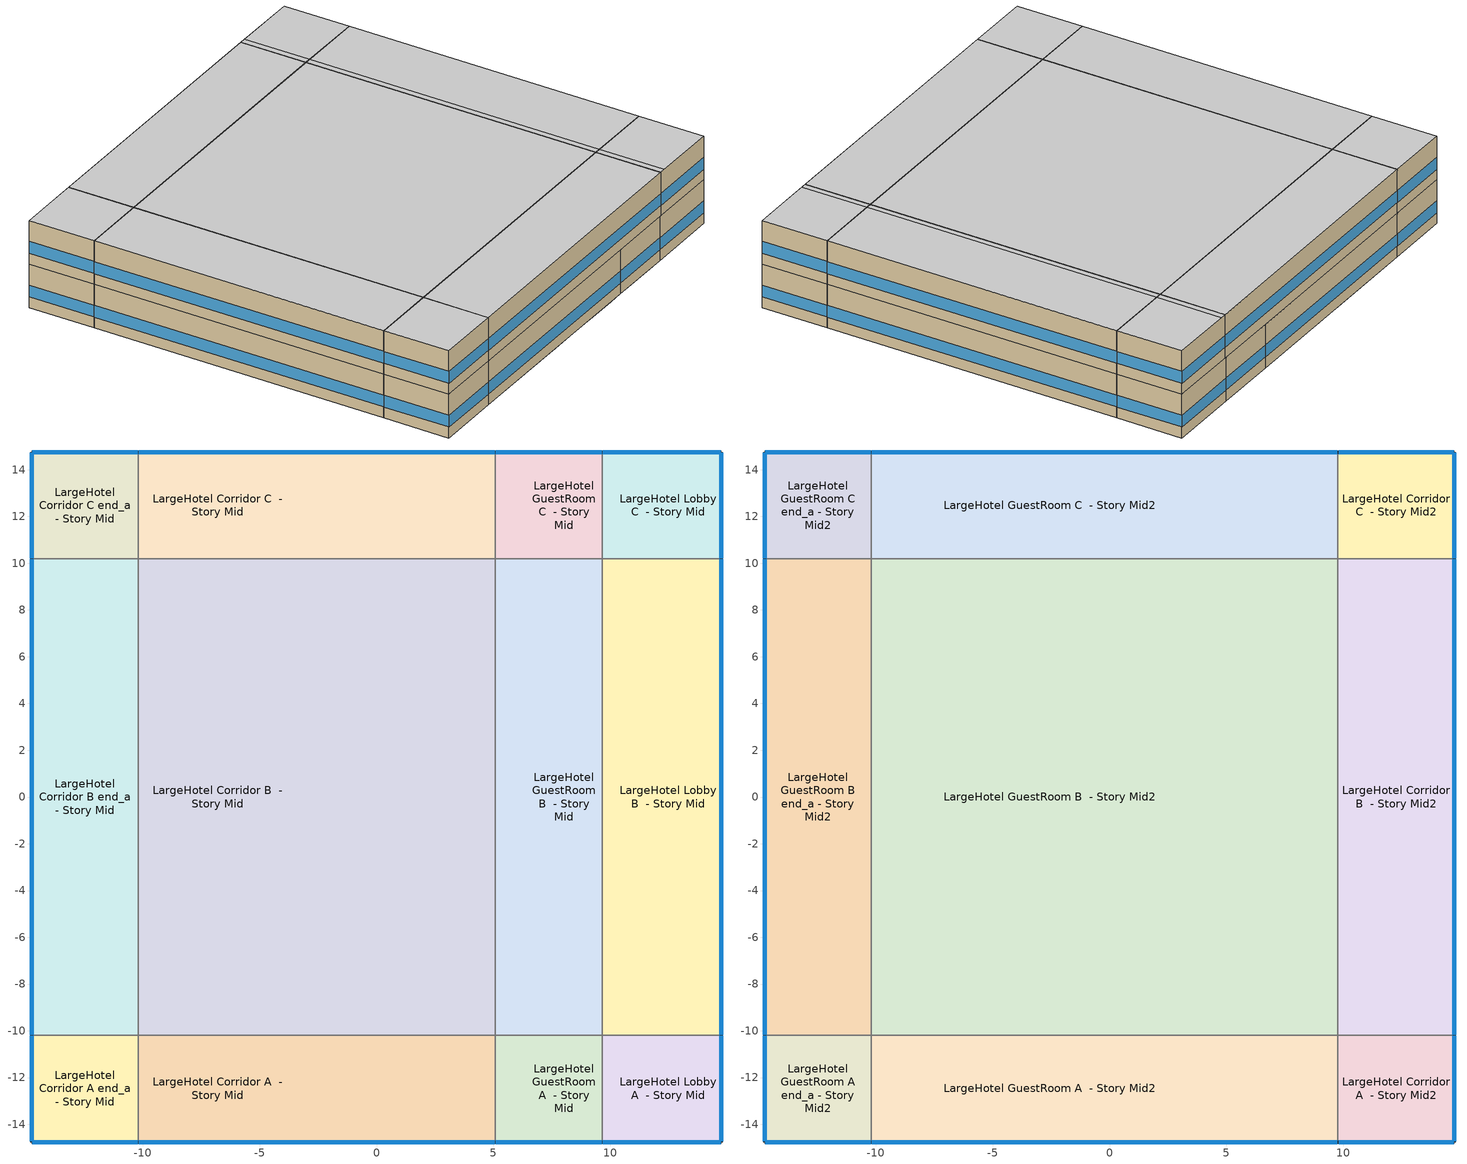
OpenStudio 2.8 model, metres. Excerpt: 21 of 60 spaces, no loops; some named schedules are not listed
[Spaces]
LargeHotel Corridor A end_a - Story Mid
 floor to LargeHotel Lobby A end_a - Story Ground: -14.76,-14.76 -14.76,-10.18 -10.18,-10.18 -10.18,-14.76 z3.05
 wall outside (Typical Insulated Exterior Mass Wall R-8.13): -14.76,-10.18 -14.76,-14.76 -10.18,-14.76 z3.05:6.1
 wall to LargeHotel Corridor B end_a - Story Mid: -10.18,-10.18 -14.76,-10.18 z3.05:6.1
 wall to LargeHotel Corridor A  - Story Mid: -10.18,-14.76 -10.18,-10.18 z3.05:6.1
 window (U 0.62 SHGC 0.25 Dbl Ref-C-H Clr 6mm/6mm Air): -14.76,-10.21 -14.76,-14.73 / -14.73,-14.76 -10.21,-14.76 z3.81:4.64
LargeHotel Corridor B end_a - Story Mid
 floor to LargeHotel Lobby B end_a - Story Ground: -14.76,-10.18 -14.76,10.18 -10.18,10.18 -10.18,-10.18 z3.05
 wall outside (Typical Insulated Exterior Mass Wall R-8.13): -14.76,10.18 -14.76,-10.18 z3.05:6.1
 wall to LargeHotel Corridor C end_a - Story Mid: -10.18,10.18 -14.76,10.18 z3.05:6.1
 wall to LargeHotel Corridor B  - Story Mid: -10.18,-10.18 -10.18,10.18 z3.05:6.1
 window (U 0.62 SHGC 0.25 Dbl Ref-C-H Clr 6mm/6mm Air): -14.76,10.16 -14.76,-10.16 z3.81:4.64
LargeHotel Corridor C end_a - Story Mid
 floor to LargeHotel Lobby C end_a - Story Ground: -14.76,10.18 -14.76,14.76 -10.18,14.76 -10.18,10.18 z3.05
 wall outside (Typical Insulated Exterior Mass Wall R-8.13): -10.18,14.76 -14.76,14.76 -14.76,10.18 z3.05:6.1
 wall to LargeHotel Corridor C  - Story Mid: -10.18,10.18 -10.18,14.76 z3.05:6.1
 window (U 0.62 SHGC 0.25 Dbl Ref-C-H Clr 6mm/6mm Air): -14.76,14.73 -14.76,10.21 / -10.21,14.76 -14.73,14.76 z3.81:4.64
LargeHotel Corridor A  - Story Mid
 floor to LargeHotel Laundry A  - Story Ground: -2.39,-10.18 -2.39,-14.76 -3.37,-14.76 -3.37,-10.18 z3.05
 floor to LargeHotel Storage A  - Story Ground: -1.19,-10.18 -1.19,-14.76 -2.39,-14.76 -2.39,-10.18 z3.05
 floor to LargeHotel Lobby A  - Story Ground: -3.37,-10.18 -3.37,-14.76 -10.18,-14.76 -10.18,-10.18 z3.05
 floor to LargeHotel Kitchen A  - Story Ground: 0.11,-10.18 0.11,-14.76 -1.19,-14.76 -1.19,-10.18 z3.05
 floor to LargeHotel Retail A  - Story Ground: 1.94,-10.18 1.94,-14.76 0.11,-14.76 0.11,-10.18 z3.05
 floor to LargeHotel Mechanical A  - Story Ground: 4.02,-10.18 4.02,-14.76 1.94,-14.76 1.94,-10.18 z3.05
 floor to LargeHotel Cafe A  - Story Ground: 5.08,-10.18 5.08,-14.76 4.02,-14.76 4.02,-10.18 z3.05
 wall outside (Typical Insulated Exterior Mass Wall R-8.13): -10.18,-14.76 5.08,-14.76 z3.05:6.1
 wall to LargeHotel Corridor B  - Story Mid: 5.08,-10.18 -10.18,-10.18 z3.05:6.1
 wall to LargeHotel GuestRoom A  - Story Mid: 5.08,-14.76 5.08,-10.18 z3.05:6.1
 window (U 0.62 SHGC 0.25 Dbl Ref-C-H Clr 6mm/6mm Air): -10.16,-14.76 5.05,-14.76 z3.81:4.64
LargeHotel Corridor B  - Story Mid
 floor to LargeHotel Laundry B  - Story Ground: -2.39,10.18 -2.39,-10.18 -3.37,-10.18 -3.37,10.18 z3.05
 floor to LargeHotel Storage B  - Story Ground: -1.19,10.18 -1.19,-10.18 -2.39,-10.18 -2.39,10.18 z3.05
 floor to LargeHotel Lobby B  - Story Ground: -3.37,10.18 -3.37,-10.18 -10.18,-10.18 -10.18,10.18 z3.05
 floor to LargeHotel Kitchen B  - Story Ground: 0.11,10.18 0.11,-10.18 -1.19,-10.18 -1.19,10.18 z3.05
 floor to LargeHotel Retail B  - Story Ground: 1.94,10.18 1.94,-10.18 0.11,-10.18 0.11,10.18 z3.05
 floor to LargeHotel Mechanical B  - Story Ground: 4.02,10.18 4.02,-10.18 1.94,-10.18 1.94,10.18 z3.05
 floor to LargeHotel Cafe B  - Story Ground: 5.08,10.18 5.08,-10.18 4.02,-10.18 4.02,10.18 z3.05
 wall to LargeHotel Corridor C  - Story Mid: 5.08,10.18 -10.18,10.18 z3.05:6.1
 wall to LargeHotel GuestRoom B  - Story Mid: 5.08,-10.18 5.08,10.18 z3.05:6.1
LargeHotel Corridor C  - Story Mid
 floor to LargeHotel Laundry C  - Story Ground: -2.39,14.76 -2.39,10.18 -3.37,10.18 -3.37,14.76 z3.05
 floor to LargeHotel Storage C  - Story Ground: -1.19,14.76 -1.19,10.18 -2.39,10.18 -2.39,14.76 z3.05
 floor to LargeHotel Lobby C  - Story Ground: -3.37,14.76 -3.37,10.18 -10.18,10.18 -10.18,14.76 z3.05
 floor to LargeHotel Kitchen C  - Story Ground: 0.11,14.76 0.11,10.18 -1.19,10.18 -1.19,14.76 z3.05
 floor to LargeHotel Retail C  - Story Ground: 1.94,14.76 1.94,10.18 0.11,10.18 0.11,14.76 z3.05
 floor to LargeHotel Mechanical C  - Story Ground: 4.02,14.76 4.02,10.18 1.94,10.18 1.94,14.76 z3.05
 floor to LargeHotel Cafe C  - Story Ground: 5.08,14.76 5.08,10.18 4.02,10.18 4.02,14.76 z3.05
 wall outside (Typical Insulated Exterior Mass Wall R-8.13): 5.08,14.76 -10.18,14.76 z3.05:6.1
 wall to LargeHotel GuestRoom C  - Story Mid: 5.08,10.18 5.08,14.76 z3.05:6.1
 window (U 0.62 SHGC 0.25 Dbl Ref-C-H Clr 6mm/6mm Air): 5.05,14.76 -10.16,14.76 z3.81:4.64
LargeHotel GuestRoom A  - Story Mid
 floor to LargeHotel Cafe A  - Story Ground: 6.39,-10.18 6.39,-14.76 5.08,-14.76 5.08,-10.18 z3.05
 floor to LargeHotel Banquet A  - Story Ground: 9.65,-10.18 9.65,-14.76 6.39,-14.76 6.39,-10.18 z3.05
 wall outside (Typical Insulated Exterior Mass Wall R-9.62): 5.08,-14.76 9.65,-14.76 z3.05:6.1
 wall to LargeHotel GuestRoom B  - Story Mid: 9.65,-10.18 5.08,-10.18 z3.05:6.1
 wall to LargeHotel Lobby A  - Story Mid: 9.65,-14.76 9.65,-10.18 z3.05:6.1
 window (U 0.65 SHGC 0.25 Dbl Ref-C-H Clr 6mm/6mm Air): 5.1,-14.76 9.63,-14.76 z3.81:4.64
LargeHotel GuestRoom B  - Story Mid
 floor to LargeHotel Cafe B  - Story Ground: 6.39,10.18 6.39,-10.18 5.08,-10.18 5.08,10.18 z3.05
 floor to LargeHotel Banquet B  - Story Ground: 9.65,10.18 9.65,-10.18 6.39,-10.18 6.39,10.18 z3.05
 wall to LargeHotel GuestRoom C  - Story Mid: 9.65,10.18 5.08,10.18 z3.05:6.1
 wall to LargeHotel Lobby B  - Story Mid: 9.65,-10.18 9.65,10.18 z3.05:6.1
LargeHotel GuestRoom C  - Story Mid
 floor to LargeHotel Cafe C  - Story Ground: 6.39,14.76 6.39,10.18 5.08,10.18 5.08,14.76 z3.05
 floor to LargeHotel Banquet C  - Story Ground: 9.65,14.76 9.65,10.18 6.39,10.18 6.39,14.76 z3.05
 wall outside (Typical Insulated Exterior Mass Wall R-9.62): 9.65,14.76 5.08,14.76 z3.05:6.1
 wall to LargeHotel Lobby C  - Story Mid: 9.65,10.18 9.65,14.76 z3.05:6.1
 window (U 0.65 SHGC 0.25 Dbl Ref-C-H Clr 6mm/6mm Air): 9.63,14.76 5.1,14.76 z3.81:4.64
LargeHotel Lobby A  - Story Mid
 floor to LargeHotel Banquet A  - Story Ground: 10.18,-10.18 10.18,-14.76 9.65,-14.76 9.65,-10.18 z3.05
 floor to LargeHotel Banquet A end_b - Story Ground: 14.76,-10.18 14.76,-14.76 10.18,-14.76 10.18,-10.18 z3.05
 wall outside (Typical Insulated Exterior Mass Wall R-8.13): 9.65,-14.76 14.76,-14.76 14.76,-10.18 z3.05:6.1
 wall to LargeHotel Lobby B  - Story Mid: 14.76,-10.18 9.65,-10.18 z3.05:6.1
 window (U 0.62 SHGC 0.25 Dbl Ref-C-H Clr 6mm/6mm Air): 14.76,-14.73 14.76,-10.21 / 9.68,-14.76 14.73,-14.76 z3.81:4.64
LargeHotel Lobby B  - Story Mid
 floor to LargeHotel Banquet B  - Story Ground: 10.18,10.18 10.18,-10.18 9.65,-10.18 9.65,10.18 z3.05
 floor to LargeHotel Banquet B end_b - Story Ground: 14.76,10.18 14.76,-10.18 10.18,-10.18 10.18,10.18 z3.05
 wall outside (Typical Insulated Exterior Mass Wall R-8.13): 14.76,-10.18 14.76,10.18 z3.05:6.1
 wall to LargeHotel Lobby C  - Story Mid: 14.76,10.18 9.65,10.18 z3.05:6.1
 window (U 0.62 SHGC 0.25 Dbl Ref-C-H Clr 6mm/6mm Air): 14.76,-10.16 14.76,10.16 z3.81:4.64
LargeHotel Lobby C  - Story Mid
 floor to LargeHotel Banquet C  - Story Ground: 10.18,14.76 10.18,10.18 9.65,10.18 9.65,14.76 z3.05
 floor to LargeHotel Banquet C end_b - Story Ground: 14.76,14.76 14.76,10.18 10.18,10.18 10.18,14.76 z3.05
 wall outside (Typical Insulated Exterior Mass Wall R-8.13): 14.76,10.18 14.76,14.76 9.65,14.76 z3.05:6.1
 window (U 0.62 SHGC 0.25 Dbl Ref-C-H Clr 6mm/6mm Air): 14.73,14.76 9.68,14.76 / 14.76,10.21 14.76,14.73 z3.81:4.64
LargeHotel GuestRoom A end_a - Story Mid2
 floor to LargeHotel Corridor A end_a - Story Mid: -14.76,-14.76 -14.76,-10.18 -10.18,-10.18 -10.18,-14.76 z6.1
 wall outside (Typical Insulated Exterior Mass Wall R-9.62): -14.76,-10.18 -14.76,-14.76 -10.18,-14.76 z6.1:9.14
 wall to LargeHotel GuestRoom B end_a - Story Mid2: -10.18,-10.18 -14.76,-10.18 z6.1:9.14
 wall to LargeHotel GuestRoom A  - Story Mid2: -10.18,-14.76 -10.18,-10.18 z6.1:9.14
 window (U 0.65 SHGC 0.25 Dbl Ref-C-H Clr 6mm/6mm Air): -14.76,-10.21 -14.76,-14.73 / -14.73,-14.76 -10.21,-14.76 z6.86:7.69
 ceiling to LargeHotel GuestRoom A end_a - Story Top: -10.18,-14.76 -10.18,-10.18 -14.76,-10.18 -14.76,-14.76 z9.14
LargeHotel GuestRoom B end_a - Story Mid2
 floor to LargeHotel Corridor B end_a - Story Mid: -14.76,-10.18 -14.76,10.18 -10.18,10.18 -10.18,-10.18 z6.1
 wall outside (Typical Insulated Exterior Mass Wall R-9.62): -14.76,10.18 -14.76,-10.18 z6.1:9.14
 wall to LargeHotel GuestRoom C end_a - Story Mid2: -10.18,10.18 -14.76,10.18 z6.1:9.14
 wall to LargeHotel GuestRoom B  - Story Mid2: -10.18,-10.18 -10.18,10.18 z6.1:9.14
 window (U 0.65 SHGC 0.25 Dbl Ref-C-H Clr 6mm/6mm Air): -14.76,10.16 -14.76,-10.16 z6.86:7.68
 ceiling to LargeHotel GuestRoom B end_a - Story Top: -10.18,-10.18 -10.18,10.18 -14.76,10.18 -14.76,-10.18 z9.14
LargeHotel GuestRoom C end_a - Story Mid2
 floor to LargeHotel Corridor C end_a - Story Mid: -14.76,10.18 -14.76,14.76 -10.18,14.76 -10.18,10.18 z6.1
 wall outside (Typical Insulated Exterior Mass Wall R-9.62): -10.18,14.76 -14.76,14.76 -14.76,10.18 z6.1:9.14
 wall to LargeHotel GuestRoom C  - Story Mid2: -10.18,10.18 -10.18,14.76 z6.1:9.14
 window (U 0.65 SHGC 0.25 Dbl Ref-C-H Clr 6mm/6mm Air): -14.76,14.73 -14.76,10.21 / -10.21,14.76 -14.73,14.76 z6.86:7.69
 ceiling to LargeHotel GuestRoom C end_a - Story Top: -10.18,10.18 -10.18,14.76 -14.76,14.76 -14.76,10.18 z9.14
LargeHotel GuestRoom A  - Story Mid2
 floor to LargeHotel GuestRoom A  - Story Mid: 9.65,-10.18 9.65,-14.76 5.08,-14.76 5.08,-10.18 z6.1
 floor to LargeHotel Lobby A  - Story Mid: 9.77,-10.18 9.77,-14.76 9.65,-14.76 9.65,-10.18 z6.1
 floor to LargeHotel Corridor A  - Story Mid: 5.08,-10.18 5.08,-14.76 -10.18,-14.76 -10.18,-10.18 z6.1
 wall outside (Typical Insulated Exterior Mass Wall R-9.62): -10.18,-14.76 9.77,-14.76 z6.1:9.14
 wall to LargeHotel GuestRoom B  - Story Mid2: 9.77,-10.18 -10.18,-10.18 z6.1:9.14
 wall to LargeHotel Corridor A  - Story Mid2: 9.77,-14.76 9.77,-10.18 z6.1:9.14
 window (U 0.65 SHGC 0.25 Dbl Ref-C-H Clr 6mm/6mm Air): -10.16,-14.76 9.74,-14.76 z6.86:7.68
 ceiling to LargeHotel GuestRoom A  - Story Top: 9.77,-14.76 9.77,-10.18 -10.18,-10.18 -10.18,-14.76 z9.14
LargeHotel GuestRoom B  - Story Mid2
 floor to LargeHotel GuestRoom B  - Story Mid: 9.65,10.18 9.65,-10.18 5.08,-10.18 5.08,10.18 z6.1
 floor to LargeHotel Lobby B  - Story Mid: 9.77,10.18 9.77,-10.18 9.65,-10.18 9.65,10.18 z6.1
 floor to LargeHotel Corridor B  - Story Mid: 5.08,10.18 5.08,-10.18 -10.18,-10.18 -10.18,10.18 z6.1
 wall to LargeHotel GuestRoom C  - Story Mid2: 9.77,10.18 -10.18,10.18 z6.1:9.14
 wall to LargeHotel Corridor B  - Story Mid2: 9.77,-10.18 9.77,10.18 z6.1:9.14
 ceiling to LargeHotel GuestRoom B  - Story Top: 9.77,-10.18 9.77,10.18 -10.18,10.18 -10.18,-10.18 z9.14
LargeHotel GuestRoom C  - Story Mid2
 floor to LargeHotel GuestRoom C  - Story Mid: 9.65,14.76 9.65,10.18 5.08,10.18 5.08,14.76 z6.1
 floor to LargeHotel Lobby C  - Story Mid: 9.77,14.76 9.77,10.18 9.65,10.18 9.65,14.76 z6.1
 floor to LargeHotel Corridor C  - Story Mid: 5.08,14.76 5.08,10.18 -10.18,10.18 -10.18,14.76 z6.1
 wall outside (Typical Insulated Exterior Mass Wall R-9.62): 9.77,14.76 -10.18,14.76 z6.1:9.14
 wall to LargeHotel Corridor C  - Story Mid2: 9.77,10.18 9.77,14.76 z6.1:9.14
 window (U 0.65 SHGC 0.25 Dbl Ref-C-H Clr 6mm/6mm Air): 9.74,14.76 -10.16,14.76 z6.86:7.68
 ceiling to LargeHotel GuestRoom C  - Story Top: 9.77,10.18 9.77,14.76 -10.18,14.76 -10.18,10.18 z9.14
LargeHotel Corridor A  - Story Mid2
 floor to LargeHotel Lobby A  - Story Mid: 14.76,-10.18 14.76,-14.76 9.77,-14.76 9.77,-10.18 z6.1
 wall outside (Typical Insulated Exterior Mass Wall R-8.13): 9.77,-14.76 14.76,-14.76 14.76,-10.18 z6.1:9.14
 wall to LargeHotel Corridor B  - Story Mid2: 14.76,-10.18 9.77,-10.18 z6.1:9.14
 window (U 0.62 SHGC 0.25 Dbl Ref-C-H Clr 6mm/6mm Air): 14.76,-14.73 14.76,-10.21 / 9.79,-14.76 14.73,-14.76 z6.86:7.69
 ceiling to LargeHotel GuestRoom A end_b - Story Top: 14.76,-14.76 14.76,-10.18 10.18,-10.18 10.18,-14.76 z9.14
 ceiling to LargeHotel GuestRoom A  - Story Top: 10.18,-14.76 10.18,-10.18 9.77,-10.18 9.77,-14.76 z9.14
LargeHotel Corridor B  - Story Mid2
 floor to LargeHotel Lobby B  - Story Mid: 14.76,10.18 14.76,-10.18 9.77,-10.18 9.77,10.18 z6.1
 wall outside (Typical Insulated Exterior Mass Wall R-8.13): 14.76,-10.18 14.76,10.18 z6.1:9.14
 wall to LargeHotel Corridor C  - Story Mid2: 14.76,10.18 9.77,10.18 z6.1:9.14
 window (U 0.62 SHGC 0.25 Dbl Ref-C-H Clr 6mm/6mm Air): 14.76,-10.16 14.76,10.16 z6.86:7.68
 ceiling to LargeHotel GuestRoom B end_b - Story Top: 14.76,-10.18 14.76,10.18 10.18,10.18 10.18,-10.18 z9.14
 ceiling to LargeHotel GuestRoom B  - Story Top: 10.18,-10.18 10.18,10.18 9.77,10.18 9.77,-10.18 z9.14
LargeHotel Corridor C  - Story Mid2
 floor to LargeHotel Lobby C  - Story Mid: 14.76,14.76 14.76,10.18 9.77,10.18 9.77,14.76 z6.1
 wall outside (Typical Insulated Exterior Mass Wall R-8.13): 14.76,10.18 14.76,14.76 9.77,14.76 z6.1:9.14
 window (U 0.62 SHGC 0.25 Dbl Ref-C-H Clr 6mm/6mm Air): 14.73,14.76 9.79,14.76 / 14.76,10.21 14.76,14.73 z6.86:7.69
 ceiling to LargeHotel GuestRoom C end_b - Story Top: 14.76,10.18 14.76,14.76 10.18,14.76 10.18,10.18 z9.14
 ceiling to LargeHotel GuestRoom C  - Story Top: 10.18,10.18 10.18,14.76 9.77,14.76 9.77,10.18 z9.14
[Site]
Robins Afb_GA_USA: Latitude {deg}=32.63; Longitude {deg}=-83.6; Time Zone {hr}=-5; Elevation {m}=90; Terrain=City
[Site:WaterMainsTemperature]
Calculation Method=Correlation; Annual Average Outdoor Air Temperature {C}=18.825; Maximum Difference In Monthly Average Outdoor Air Temperatures {deltaC}=17.5
[SizingPeriod:DesignDay] Daily Dry-Bulb Temperature Range {deltaC}=11.3; Barometric Pressure {Pa}=100248; Wind Speed {m/s}=3.4; Wind Direction {deg}=320; Sky Clearness=0; Rain Indicator=0; Snow Indicator=0; Day of Month=21; Month=7; Day Type=SummerDesignDay; Daylight Saving Time Indicator=0; Dry-Bulb Temperature Range Modifier Type=DefaultMultipliers; Solar Model Indicator=ASHRAETau; ASHRAE Taub=0.44; ASHRAE Taud=2.223
Name | Maximum Dry-Bulb Temperature {C} | Humidity Indicating Conditions at Maximum Dry-Bulb | Humidity Indicating Type
Robins Afb Ann Clg .4% Condns DB=>MWB 1 | 36.1 | 24.2 | Wetbulb
Robins Afb Ann Clg .4% Condns WB=>MDB 1 | 32.4 | 26.3 | Wetbulb
Robins Afb Ann Clg 1% Condns DB=>MWB 1 | 34.8 | 24.1 | Wetbulb
Robins Afb Ann Clg 2% Condns DP=>MDB 1 | 27.2 | 23.8 | Dewpoint
[ClimateZones]
Climate Zone Institution Name 1=ASHRAE; Climate Zone Document Name 1=ANSI/ASHRAE Standard 169; Climate Zone Document Year 1=2006; Climate Zone Value 1=ASHRAE 169-2013-3A
[Building]
ComStock 90.1-2004|LargeHotel: North Axis {deg}=180; Default Construction Set=Res ComStock 90.1-2004 - LrgHotel - ASHRAE 169-2013-3A; Default Schedule Set=Building Default Schedule Set; Standards Building Type=LargeHotel
[Site:GroundTemperature:BuildingSurface]
20.34, 20.35, 20.5, 20.62, 20.73, 20.86, 20.94, 20.98, 20.93, 20.79, 20.64, 20.49
[DefaultConstructionSet]
Res ComStock 90.1-2004 - LrgHotel - ASHRAE 169-2013-3A: Default Exterior Surface Constructions=Default Surface Constructions 1; Default Interior Surface Constructions=Default Surface Constructions 2; Default Ground Contact Surface Constructions=Default Surface Constructions 3; Default Exterior SubSurface Constructions=Default Sub Surface Constructions 1; Default Interior SubSurface Constructions=Default Sub Surface Constructions 2; Interior Partition Construction=Typical Interior Partition
[DefaultSurfaceConstructions]
Name | Floor Construction | Wall Construction | Roof Ceiling Construction
Default Surface Constructions 1 | Typical Insulated Exterior Mass Floor R-9.35 | Typical Insulated Exterior Mass Wall R-6.62 | Typical IEAD Roof R-15.87
Default Surface Constructions 2 | LargeHotel Interior Floor | LargeHotel Interior Wall | LargeHotel Interior Ceiling
Default Surface Constructions 3 | Typical Insulated Carpeted 6in Slab Floor | Typical Insulated Basement Mass Wall
[Construction]
Typical Insulated Exterior Mass Floor R-9.35: Typical Insulation R-6.78, 4 in. Normalweight Concrete Floor, Typical Carpet Pad
Typical Insulated Exterior Mass Wall R-6.62: 1IN Stucco, 8IN CONCRETE HW RefBldg, Typical Insulation R-4.23, 1/2IN Gypsum
Typical IEAD Roof R-15.87: Roof Membrane, Typical Insulation R-14.76, Metal Roof Surface
LargeHotel Interior Floor: G01 13mm gypsum board, Nonres_Floor_Insulation, 100mm Normalweight concrete floor, CP02 CARPET PAD
LargeHotel Interior Wall: G01 13mm gypsum board, G01 13mm gypsum board
LargeHotel Interior Ceiling: CP02 CARPET PAD, 100mm Normalweight concrete floor, Nonres_Floor_Insulation, G01 13mm gypsum board
Typical Insulated Carpeted 6in Slab Floor: 6 in. Normalweight Concrete Floor, Typical Carpet Pad
Typical Insulated Basement Mass Wall: 8 in. Concrete Block Basement Wall
U 0.57 SHGC 0.39 Dbl Ref-D Clr 6mm/6mm Air: REF D CLEAR 6MM, AIR 6MM, CLEAR 6MM
Typical Insulated Metal Door R-1.43: F08 Metal surface, Typical Insulation R-0.58
Typical Overhead Door R-0.86: Typical Insulation R-0.01
U 1.17 SHGC 0.39 Simple Glazing Skylight U-1.17 SHGC 0.0: U 1.17 SHGC 0.39 Simple Glazing U-1.17 SHGC 0.0
Typical Interior Window: Clear 3mm
Typical Interior Door; Typical Interior Partition: G05 25mm wood
InteriorFurnishings: Std Wood 6inch
Typical Insulated Exterior Mass Wall R-8.13: 1IN Stucco, 8IN CONCRETE HW RefBldg, Typical Insulation R-5.74, 1/2IN Gypsum
Typical Insulated Exterior Mass Wall R-9.62: 1IN Stucco, 8IN CONCRETE HW RefBldg, Typical Insulation R-7.23, 1/2IN Gypsum
U 0.62 SHGC 0.25 Dbl Ref-C-H Clr 6mm/6mm Air; U 0.65 SHGC 0.25 Dbl Ref-C-H Clr 6mm/6mm Air: REF C CLEAR HI 6MM, AIR 6MM, CLEAR 6MM
[Material:NoMass] Roughness=Smooth; Thermal Absorptance=0.9; Solar Absorptance=0.7
Name | Thermal Resistance {m2-K/W} | Visible Absorptance
Typical Insulation R-6.78 | 1.19347 | 0.7
Typical Carpet Pad; CP02 CARPET PAD | 0.21648 | 0.8
Typical Insulation R-4.23 | 0.745657 | 0.7
Typical Insulation R-14.76 | 2.59864 | 0.7
Nonres_Floor_Insulation | 2.88292 | 0.7
Typical Insulation R-0.58 | 0.101875 | 0.7
Typical Insulation R-0.01 | 0.001 | 0.7
Typical Insulation R-5.74 | 1.01115 | 0.7
Typical Insulation R-7.23 | 1.27273 | 0.7
[Material]
Name | Roughness | Thickness {m} | Conductivity {W/m-K} | Density {kg/m3} | Specific Heat {J/kg-K} | Thermal Absorptance | Solar Absorptance | Visible Absorptance
4 in. Normalweight Concrete Floor | MediumRough | 0.1016 | 2.31 | 2322 | 832 | 0.9 | 0.7 | 0.7
1IN Stucco | Smooth | 0.0253 | 0.6918 | 1858 | 837 | 0.9 | 0.7 | 0.92
8IN CONCRETE HW RefBldg | Rough | 0.2032 | 1.311 | 2240 | 836.8 | 0.9 | 0.7 | 0.7
1/2IN Gypsum | Smooth | 0.0127 | 0.16 | 784.9 | 830 | 0.9 | 0.4 | 0.4
Roof Membrane | VeryRough | 0.0095 | 0.16 | 1121.29 | 1460 | 0.9 | 0.7 | 0.7
Metal Roof Surface; F08 Metal surface | Smooth | 0.0008 | 45.28 | 7824 | 500 | 0.9 | 0.7 | 0.7
G01 13mm gypsum board | Smooth | 0.0127 | 0.160031 | 800.001 | 1090.73 | 0.9 | 0.7 | 0.5
100mm Normalweight concrete floor | MediumRough | 0.1016 | 2.31045 | 2322 | 832.557 |  | 0 | 0
6 in. Normalweight Concrete Floor | MediumRough | 0.1524 | 2.31 | 2322 | 832 | 0.9 | 0.7 | 0.7
8 in. Concrete Block Basement Wall | MediumRough | 0.2032 | 1.326 | 1842 | 912 | 0.9 | 0.7 | 0.7
G05 25mm wood | MediumSmooth | 0.0254 | 0.15 | 608 | 1630 | 0.9 | 0.5 | 0.5
Std Wood 6inch | MediumSmooth | 0.15 | 0.12 | 540 | 1210 | 0.9 | 0.7 | 0.7
[DefaultSubSurfaceConstructions]
Name | Fixed Window Construction | Operable Window Construction | Door Construction | Glass Door Construction | Overhead Door Construction | Skylight Construction | Tubular Daylight Dome Construction | Tubular Daylight Diffuser Construction
Default Sub Surface Constructions 1 | U 0.57 SHGC 0.39 Dbl Ref-D Clr 6mm/6mm Air | U 0.57 SHGC 0.39 Dbl Ref-D Clr 6mm/6mm Air | Typical Insulated Metal Door R-1.43 | U 0.57 SHGC 0.39 Dbl Ref-D Clr 6mm/6mm Air | Typical Overhead Door R-0.86 | U 1.17 SHGC 0.39 Simple Glazing Skylight U-1.17 SHGC 0.0 | Typical Interior Window | Typical Interior Window
Default Sub Surface Constructions 2 | Typical Interior Window | Typical Interior Window | Typical Interior Door
[WindowMaterial:Glazing] Optical Data Type=SpectralAverage; Infrared Transmittance at Normal Incidence=0; Front Side Infrared Hemispherical Emissivity=0.84; Conductivity {W/m-K}=0.9; Dirt Correction Factor for Solar and Visible Transmittance=1; Solar Diffusing=No
Name | Thickness {m} | Solar Transmittance at Normal Incidence | Front Side Solar Reflectance at Normal Incidence | Back Side Solar Reflectance at Normal Incidence | Visible Transmittance at Normal Incidence | Front Side Visible Reflectance at Normal Incidence | Back Side Visible Reflectance at Normal Incidence | Back Side Infrared Hemispherical Emissivity
REF D CLEAR 6MM | 0.006 | 0.429 | 0.308 | 0.379 | 0.334 | 0.453 | 0.505 | 0.82
CLEAR 6MM | 0.006 | 0.775 | 0.071 | 0.071 | 0.881 | 0.08 | 0.08 | 0.84
Clear 3mm | 0.003 | 0.837 | 0.075 | 0.075 | 0.898 | 0.081 | 0.081 | 0.84
REF C CLEAR HI 6MM | 0.006 | 0.2 | 0.16 | 0.39 | 0.22 | 0.17 | 0.35 | 0.55
[WindowMaterial:Gas]
AIR 6MM: Gas Type=Air; Thickness {m}=0.0063
[WindowMaterial:SimpleGlazingSystem]
U 1.17 SHGC 0.39 Simple Glazing U-1.17 SHGC 0.0: U-Factor {W/m2-K}=6.64357; Solar Heat Gain Coefficient=0.39; Visible Transmittance=0.23
[SpaceType] Standards Building Type=LargeHotel
Name | Default Schedule Set | Design Specification Outdoor Air Object | Standards Space Type
LargeHotel Corridor - ComStock 90.1-2004 | LargeHotel Corridor Schedule Set | LargeHotel Corridor Ventilation | Corridor
LargeHotel GuestRoom - ComStock 90.1-2004 | LargeHotel GuestRoom Schedule Set | LargeHotel GuestRoom Ventilation | GuestRoom
LargeHotel Lobby - ComStock 90.1-2004 | LargeHotel Lobby Schedule Set | LargeHotel Lobby Ventilation | Lobby
[BuildingStory] Nominal Floor to Floor Height {m}=3.048
Name | Nominal Z Coordinate {m}
Story Mid | 3.048
Story Mid2 | 6.096
[Space]
Name | Space Type | Building Story | Thermal Zone
LargeHotel Corridor A end_a - Story Mid | LargeHotel Corridor - ComStock 90.1-2004 | Story Mid | Zone LargeHotel Corridor A end_a - Story Mid
LargeHotel Corridor B end_a - Story Mid | LargeHotel Corridor - ComStock 90.1-2004 | Story Mid | Zone LargeHotel Corridor B end_a - Story Mid
LargeHotel Corridor C end_a - Story Mid | LargeHotel Corridor - ComStock 90.1-2004 | Story Mid | Zone LargeHotel Corridor C end_a - Story Mid
LargeHotel Corridor A  - Story Mid | LargeHotel Corridor - ComStock 90.1-2004 | Story Mid | Zone LargeHotel Corridor A  - Story Mid
LargeHotel Corridor B  - Story Mid | LargeHotel Corridor - ComStock 90.1-2004 | Story Mid | Zone LargeHotel Corridor B  - Story Mid
LargeHotel Corridor C  - Story Mid | LargeHotel Corridor - ComStock 90.1-2004 | Story Mid | Zone LargeHotel Corridor C  - Story Mid
LargeHotel GuestRoom A  - Story Mid | LargeHotel GuestRoom - ComStock 90.1-2004 | Story Mid | Zone LargeHotel GuestRoom A  - Story Mid
LargeHotel GuestRoom B  - Story Mid | LargeHotel GuestRoom - ComStock 90.1-2004 | Story Mid | Zone LargeHotel GuestRoom B  - Story Mid
LargeHotel GuestRoom C  - Story Mid | LargeHotel GuestRoom - ComStock 90.1-2004 | Story Mid | Zone LargeHotel GuestRoom C  - Story Mid
LargeHotel Lobby A  - Story Mid | LargeHotel Lobby - ComStock 90.1-2004 | Story Mid | Zone LargeHotel Lobby A  - Story Mid
LargeHotel Lobby B  - Story Mid | LargeHotel Lobby - ComStock 90.1-2004 | Story Mid | Zone LargeHotel Lobby B  - Story Mid
LargeHotel Lobby C  - Story Mid | LargeHotel Lobby - ComStock 90.1-2004 | Story Mid | Zone LargeHotel Lobby C  - Story Mid
LargeHotel GuestRoom A end_a - Story Mid2 | LargeHotel GuestRoom - ComStock 90.1-2004 | Story Mid2 | Zone LargeHotel GuestRoom A end_a - Story Mid2
LargeHotel GuestRoom B end_a - Story Mid2 | LargeHotel GuestRoom - ComStock 90.1-2004 | Story Mid2 | Zone LargeHotel GuestRoom B end_a - Story Mid2
LargeHotel GuestRoom C end_a - Story Mid2 | LargeHotel GuestRoom - ComStock 90.1-2004 | Story Mid2 | Zone LargeHotel GuestRoom C end_a - Story Mid2
LargeHotel GuestRoom A  - Story Mid2 | LargeHotel GuestRoom - ComStock 90.1-2004 | Story Mid2 | Zone LargeHotel GuestRoom A  - Story Mid2
LargeHotel GuestRoom B  - Story Mid2 | LargeHotel GuestRoom - ComStock 90.1-2004 | Story Mid2 | Zone LargeHotel GuestRoom B  - Story Mid2
LargeHotel GuestRoom C  - Story Mid2 | LargeHotel GuestRoom - ComStock 90.1-2004 | Story Mid2 | Zone LargeHotel GuestRoom C  - Story Mid2
LargeHotel Corridor A  - Story Mid2 | LargeHotel Corridor - ComStock 90.1-2004 | Story Mid2 | Zone LargeHotel Corridor A  - Story Mid2
LargeHotel Corridor B  - Story Mid2 | LargeHotel Corridor - ComStock 90.1-2004 | Story Mid2 | Zone LargeHotel Corridor B  - Story Mid2
LargeHotel Corridor C  - Story Mid2 | LargeHotel Corridor - ComStock 90.1-2004 | Story Mid2 | Zone LargeHotel Corridor C  - Story Mid2
[ThermalZone] Multiplier=1; Use Ideal Air Loads=No
Name | Thermostat
Zone LargeHotel Corridor A end_a - Story Mid | LargeHotel Corridor - ComStock 90.1-2004 Thermostat 4
Zone LargeHotel Corridor B end_a - Story Mid | LargeHotel Corridor - ComStock 90.1-2004 Thermostat 8
Zone LargeHotel Corridor C end_a - Story Mid | LargeHotel Corridor - ComStock 90.1-2004 Thermostat 3
Zone LargeHotel Corridor A  - Story Mid | LargeHotel Corridor - ComStock 90.1-2004 Thermostat 5
Zone LargeHotel Corridor B  - Story Mid | LargeHotel Corridor - ComStock 90.1-2004 Thermostat 6
Zone LargeHotel Corridor C  - Story Mid | LargeHotel Corridor - ComStock 90.1-2004 Thermostat 7
Zone LargeHotel GuestRoom A  - Story Mid | LargeHotel GuestRoom - ComStock 90.1-2004 Thermostat 15
Zone LargeHotel GuestRoom B  - Story Mid | LargeHotel GuestRoom - ComStock 90.1-2004 Thermostat 14
Zone LargeHotel GuestRoom C  - Story Mid | LargeHotel GuestRoom - ComStock 90.1-2004 Thermostat 13
Zone LargeHotel Lobby A  - Story Mid | LargeHotel Lobby - ComStock 90.1-2004 Thermostat 8
Zone LargeHotel Lobby B  - Story Mid | LargeHotel Lobby - ComStock 90.1-2004 Thermostat 5
Zone LargeHotel Lobby C  - Story Mid | LargeHotel Lobby - ComStock 90.1-2004 Thermostat 7
Zone LargeHotel GuestRoom A end_a - Story Mid2 | LargeHotel GuestRoom - ComStock 90.1-2004 Thermostat 12
Zone LargeHotel GuestRoom B end_a - Story Mid2 | LargeHotel GuestRoom - ComStock 90.1-2004 Thermostat 8
Zone LargeHotel GuestRoom C end_a - Story Mid2 | LargeHotel GuestRoom - ComStock 90.1-2004 Thermostat 16
Zone LargeHotel GuestRoom A  - Story Mid2 | LargeHotel GuestRoom - ComStock 90.1-2004 Thermostat 17
Zone LargeHotel GuestRoom B  - Story Mid2 | LargeHotel GuestRoom - ComStock 90.1-2004 Thermostat 9
Zone LargeHotel GuestRoom C  - Story Mid2 | LargeHotel GuestRoom - ComStock 90.1-2004 Thermostat 10
Zone LargeHotel Corridor A  - Story Mid2 | LargeHotel Corridor - ComStock 90.1-2004 Thermostat 1
Zone LargeHotel Corridor B  - Story Mid2 | LargeHotel Corridor - ComStock 90.1-2004 Thermostat
Zone LargeHotel Corridor C  - Story Mid2 | LargeHotel Corridor - ComStock 90.1-2004 Thermostat 2
[People:Definition] Number of People Calculation Method=People/Area; Fraction Radiant=0.3
Name | People per Space Floor Area {person/m2}
LargeHotel Lobby People Definition | 0.322917
LargeHotel Corridor People Definition | 0.0107639
LargeHotel GuestRoom People Definition | 0.0384272
[People] Work Efficiency Schedule=Work Efficiency Schedule; Clothing Insulation Schedule=Clothing Schedule; Air Velocity Schedule=Air Velocity Schedule; Multiplier=1
Name | People Definition | Space or SpaceType
LargeHotel Lobby People | LargeHotel Lobby People Definition | LargeHotel Lobby - ComStock 90.1-2004
LargeHotel Corridor People | LargeHotel Corridor People Definition | LargeHotel Corridor - ComStock 90.1-2004
LargeHotel GuestRoom People | LargeHotel GuestRoom People Definition | LargeHotel GuestRoom - ComStock 90.1-2004
[Lights:Definition] Design Level Calculation Method=Watts/Area; Fraction Radiant=0.7; Fraction Visible=0.2; Return Air Fraction=0
Name | Watts per Space Floor Area {W/m2}
LargeHotel Lobby Lights Definition; LargeHotel GuestRoom Lights Definition | 11.8403
LargeHotel Corridor Lights Definition | 5.38196
[Lights] Fraction Replaceable=1
Name | Lights Definition | Space or SpaceType
LargeHotel Lobby Lights | LargeHotel Lobby Lights Definition | LargeHotel Lobby - ComStock 90.1-2004
LargeHotel Corridor Lights | LargeHotel Corridor Lights Definition | LargeHotel Corridor - ComStock 90.1-2004
LargeHotel GuestRoom Lights | LargeHotel GuestRoom Lights Definition | LargeHotel GuestRoom - ComStock 90.1-2004
[ElectricEquipment:Definition] Design Level Calculation Method=Watts/Area; Fraction Latent=0; Fraction Radiant=0.5; Fraction Lost=0
Name | Watts per Space Floor Area {W/m2}
LargeHotel Lobby Elec Equip Definition | 8.07293
LargeHotel GuestRoom Elec Equip Definition | 6.74897
[ElectricEquipment]
Name | Electric Equipment Definition | Space or SpaceType
LargeHotel Lobby Elec Equip | LargeHotel Lobby Elec Equip Definition | LargeHotel Lobby - ComStock 90.1-2004
LargeHotel GuestRoom Elec Equip | LargeHotel GuestRoom Elec Equip Definition | LargeHotel GuestRoom - ComStock 90.1-2004
[DesignSpecification:OutdoorAir] Outdoor Air Method=Sum; Outdoor Air Flow per Person {m3/s-person}=0; Outdoor Air Flow Rate {m3/s}=0; Outdoor Air Flow Air Changes per Hour {1/hr}=0
Name | Outdoor Air Flow per Floor Area {m3/s-m2}
LargeHotel Lobby Ventilation | 0.002286
LargeHotel Corridor Ventilation | 0.000254
LargeHotel GuestRoom Ventilation | 0.000272034
[DefaultScheduleSet]
Name | Number of People Schedule | People Activity Level Schedule | Lighting Schedule | Electric Equipment Schedule | Infiltration Schedule | Hours of Operation Schedule
LargeHotel Lobby Schedule Set | HotelLarge BLDG_OCC_SCH | HotelLarge ACTIVITY_SCH | HotelLarge BLDG_LIGHT_SCH | HotelLarge BLDG_EQUIP_SCH | HotelLarge INFIL_SCH
LargeHotel Corridor Schedule Set | HotelLarge BLDG_OCC_SCH | HotelLarge ACTIVITY_SCH | HotelLarge BLDG_LIGHT_CORRIDOR_SCH | HotelLarge BLDG_EQUIP_SCH | HotelLarge INFIL_SCH
LargeHotel GuestRoom Schedule Set | HotelLarge GuestRoom_Occ_Sch | HotelLarge ACTIVITY_SCH | HotelLarge BLDG_LIGHT_GUESTROOM_SCH | HotelLarge GuestRoom_Eqp_Sch_Base | HotelLarge INFIL_SCH
Building Default Schedule Set |  |  |  |  |  | Building Hours of Operation NonResidential
[SpaceInfiltration:DesignFlowRate] Schedule=Always On Discrete; Design Flow Rate Calculation Method=Flow/ExteriorArea; Flow per Exterior Surface Area {m3/s-m2}=0.00102523; Constant Term Coefficient=0; Temperature Term Coefficient=0; Velocity Term Coefficient=0.224; Velocity Squared Term Coefficient=0
Name | Space or SpaceType
LargeHotel Corridor A  - Story Mid Infiltration | LargeHotel Corridor A  - Story Mid
LargeHotel Corridor A  - Story Mid2 Infiltration | LargeHotel Corridor A  - Story Mid2
LargeHotel Corridor A end_a - Story Mid Infiltration | LargeHotel Corridor A end_a - Story Mid
LargeHotel Corridor B  - Story Mid2 Infiltration | LargeHotel Corridor B  - Story Mid2
LargeHotel Corridor B end_a - Story Mid Infiltration | LargeHotel Corridor B end_a - Story Mid
LargeHotel Corridor C  - Story Mid Infiltration | LargeHotel Corridor C  - Story Mid
LargeHotel Corridor C  - Story Mid2 Infiltration | LargeHotel Corridor C  - Story Mid2
LargeHotel Corridor C end_a - Story Mid Infiltration | LargeHotel Corridor C end_a - Story Mid
LargeHotel GuestRoom A  - Story Mid Infiltration | LargeHotel GuestRoom A  - Story Mid
LargeHotel GuestRoom A  - Story Mid2 Infiltration | LargeHotel GuestRoom A  - Story Mid2
LargeHotel GuestRoom A end_a - Story Mid2 Infiltration | LargeHotel GuestRoom A end_a - Story Mid2
LargeHotel GuestRoom B end_a - Story Mid2 Infiltration | LargeHotel GuestRoom B end_a - Story Mid2
LargeHotel GuestRoom C  - Story Mid Infiltration | LargeHotel GuestRoom C  - Story Mid
LargeHotel GuestRoom C  - Story Mid2 Infiltration | LargeHotel GuestRoom C  - Story Mid2
LargeHotel GuestRoom C end_a - Story Mid2 Infiltration | LargeHotel GuestRoom C end_a - Story Mid2
LargeHotel Lobby A  - Story Mid Infiltration | LargeHotel Lobby A  - Story Mid
LargeHotel Lobby B  - Story Mid Infiltration | LargeHotel Lobby B  - Story Mid
LargeHotel Lobby C  - Story Mid Infiltration | LargeHotel Lobby C  - Story Mid
[Exterior:Lights:Definition]
Name | Design Level {W}
Parking Areas and Drives Def (W/ft^2) | 0.15
Building Facades Def (W/ft^2) | 0.2
Main Entries Def (W/ft) | 30
Other Doors Def (W/ft) | 20
Entry Canopies Def (W/ft^2) | 1.25
[Exterior:Lights] Control Option=AstronomicalClock
Name | Exterior Lights Definition | Schedule | Multiplier
Parking Areas and Drives | Parking Areas and Drives Def (W/ft^2) | Always On Discrete | 26958.9
Building Facades | Building Facades Def (W/ft^2) | Schedule Ruleset 1 | 3872.98
Main Entries | Main Entries Def (W/ft) | Always On Discrete | 15
Other Doors | Other Doors Def (W/ft) | Always On Discrete | 8.5125
Entry Canopies | Entry Canopies Def (W/ft^2) | Always On Discrete | 1620
[ThermostatSetpoint:DualSetpoint] Heating Setpoint Temperature Schedule=HotelLarge HTGSETP_SCH; Cooling Setpoint Temperature Schedule=HotelLarge CLGSETP_SCH
LargeHotel Lobby - ComStock 90.1-2004 Thermostat 5; LargeHotel Lobby - ComStock 90.1-2004 Thermostat 7; LargeHotel Lobby - ComStock 90.1-2004 Thermostat 8; LargeHotel Corridor - ComStock 90.1-2004 Thermostat; LargeHotel Corridor - ComStock 90.1-2004 Thermostat 1; LargeHotel Corridor - ComStock 90.1-2004 Thermostat 2; LargeHotel Corridor - ComStock 90.1-2004 Thermostat 3; LargeHotel Corridor - ComStock 90.1-2004 Thermostat 4; LargeHotel Corridor - ComStock 90.1-2004 Thermostat 5; LargeHotel Corridor - ComStock 90.1-2004 Thermostat 6; LargeHotel Corridor - ComStock 90.1-2004 Thermostat 7; LargeHotel Corridor - ComStock 90.1-2004 Thermostat 8; LargeHotel GuestRoom - ComStock 90.1-2004 Thermostat 8; LargeHotel GuestRoom - ComStock 90.1-2004 Thermostat 9; LargeHotel GuestRoom - ComStock 90.1-2004 Thermostat 10; LargeHotel GuestRoom - ComStock 90.1-2004 Thermostat 12; LargeHotel GuestRoom - ComStock 90.1-2004 Thermostat 13; LargeHotel GuestRoom - ComStock 90.1-2004 Thermostat 14; LargeHotel GuestRoom - ComStock 90.1-2004 Thermostat 15; LargeHotel GuestRoom - ComStock 90.1-2004 Thermostat 16; LargeHotel GuestRoom - ComStock 90.1-2004 Thermostat 17
[InternalMass:Definition]
Internal Mass Definition 1: Construction=InteriorFurnishings; Design Level Calculation Method=SurfaceArea/Area; Surface Area per Space Floor Area=2
[InternalMass] Internal Mass Definition=Internal Mass Definition 1; Multiplier=1
Name | Space or SpaceType
LargeHotel Corridor B  - Story Mid2 Mass | LargeHotel Corridor B  - Story Mid2
LargeHotel Corridor A  - Story Mid2 Mass | LargeHotel Corridor A  - Story Mid2
LargeHotel GuestRoom B end_a - Story Mid2 Mass | LargeHotel GuestRoom B end_a - Story Mid2
LargeHotel GuestRoom B  - Story Mid2 Mass | LargeHotel GuestRoom B  - Story Mid2
LargeHotel GuestRoom C  - Story Mid2 Mass | LargeHotel GuestRoom C  - Story Mid2
LargeHotel Corridor C  - Story Mid2 Mass | LargeHotel Corridor C  - Story Mid2
LargeHotel Corridor C end_a - Story Mid Mass | LargeHotel Corridor C end_a - Story Mid
LargeHotel GuestRoom A end_a - Story Mid2 Mass | LargeHotel GuestRoom A end_a - Story Mid2
LargeHotel GuestRoom C  - Story Mid Mass | LargeHotel GuestRoom C  - Story Mid
LargeHotel Corridor A end_a - Story Mid Mass | LargeHotel Corridor A end_a - Story Mid
LargeHotel GuestRoom B  - Story Mid Mass | LargeHotel GuestRoom B  - Story Mid
LargeHotel Lobby B  - Story Mid Mass | LargeHotel Lobby B  - Story Mid
LargeHotel Corridor A  - Story Mid Mass | LargeHotel Corridor A  - Story Mid
LargeHotel Corridor B  - Story Mid Mass | LargeHotel Corridor B  - Story Mid
LargeHotel GuestRoom A  - Story Mid Mass | LargeHotel GuestRoom A  - Story Mid
LargeHotel Lobby C  - Story Mid Mass | LargeHotel Lobby C  - Story Mid
LargeHotel Corridor C  - Story Mid Mass | LargeHotel Corridor C  - Story Mid
LargeHotel Lobby A  - Story Mid Mass | LargeHotel Lobby A  - Story Mid
LargeHotel GuestRoom C end_a - Story Mid2 Mass | LargeHotel GuestRoom C end_a - Story Mid2
LargeHotel Corridor B end_a - Story Mid Mass | LargeHotel Corridor B end_a - Story Mid
LargeHotel GuestRoom A  - Story Mid2 Mass | LargeHotel GuestRoom A  - Story Mid2
[Schedule:Ruleset]
Name | Default Day Schedule | Summer Design Day Schedule | Winter Design Day Schedule
HotelLarge BLDG_LIGHT_CORRIDOR_SCH | HotelLarge BLDG_LIGHT_CORRIDOR_SCH Default | HotelLarge BLDG_LIGHT_CORRIDOR_SCH Summer Design Day | HotelLarge BLDG_LIGHT_CORRIDOR_SCH Winter Design Day
HotelLarge GuestRoom_Occ_Sch | HotelLarge GuestRoom_Occ_Sch Default | HotelLarge GuestRoom_Occ_Sch Summer Design Day | HotelLarge GuestRoom_Occ_Sch Winter Design Day
HotelLarge BLDG_LIGHT_GUESTROOM_SCH | HotelLarge BLDG_LIGHT_GUESTROOM_SCH Default | HotelLarge BLDG_LIGHT_GUESTROOM_SCH Summer Design Day | HotelLarge BLDG_LIGHT_GUESTROOM_SCH Winter Design Day
HotelLarge GuestRoom_Eqp_Sch_Base | HotelLarge GuestRoom_Eqp_Sch_Base Default | HotelLarge GuestRoom_Eqp_Sch_Base Summer Design Day | HotelLarge GuestRoom_Eqp_Sch_Base Winter Design Day
[Schedule:Day]
HotelLarge BLDG_OCC_SCH Default: Yes, 8, 15, 0.2, 8, 30, 0.225, 8, 45, 0.25, 9, 0, 0.275, 9, 15, 0.3, 9, 30, 0.35, 9, 45, 0.4, 10, 0, 0.45, 10, 15, 0.5, 11, 11, 0.5, 11, 26, 0.726667, 11, 41, 0.753333, 11, 56, 0.78, 12, 7, 0.8, 12, 22, 0.825, 12, 37, 0.85, 12, 52, 0.875, 13, 7, 0.9, 17, 0, 0.9, 17, 15, 0.85, 17, 30, 0.8, 17, 45, 0.75, 18, 0, 0.7, 18, 15, 0.625, 18, 30, 0.55, 18, 45, 0.475, 19, 0, 0.4, 19, 30, 0.4, 19, 45, 0.375, 20, 0, 0.35, 20, 15, 0.325, 20, 30, 0.3, 20, 45, 0.275, 21, 0, 0.25, 21, 15, 0.225, 21, 30, 0.2, 24, 0, 0.2
HotelLarge BLDG_OCC_SCH Summer Design Day; HotelLarge BLDG_LIGHT_CORRIDOR_SCH Summer Design Day: 24, 0, 1
HotelLarge BLDG_OCC_SCH Winter Design Day; HotelLarge BLDG_LIGHT_CORRIDOR_SCH Winter Design Day: 24, 0, 0
HotelLarge ACTIVITY_SCH Default: Yes, 24, 0, 120
HotelLarge ACTIVITY_SCH Winter Design Day; HotelLarge ACTIVITY_SCH Summer Design Day: 24, 0, 120
HotelLarge BLDG_LIGHT_CORRIDOR_SCH Default: Yes, 0, 15, 0.35396, 0, 30, 0.360891, 0, 45, 0.367822, 1, 0, 0.374752, 1, 15, 0.381683, 1, 30, 0.388614, 1, 45, 0.395545, 2, 0, 0.402475, 2, 15, 0.409406, 2, 30, 0.416337, 2, 45, 0.423267, 3, 0, 0.430198, 3, 15, 0.437129, 3, 30, 0.444059, 3, 45, 0.45099, 4, 0, 0.457921, 4, 15, 0.464851, 4, 30, 0.471782, 4, 45, 0.478713, 5, 0, 0.485644, 5, 15, 0.492574, 5, 30, 0.499505, 5, 45, 0.506436, 6, 0, 0.513366, 6, 15, 0.520297, 6, 30, 0.527228, 6, 45, 0.534158, 7, 0, 0.541089, 7, 15, 0.54802, 7, 30, 0.55495, 7, 45, 0.561881, 8, 0, 0.568812, 8, 15, 0.575743, 8, 30, 0.582673, 8, 45, 0.589604, 9, 0, 0.596535, 9, 7, 0.6, 9, 22, 0.65, 9, 37, 0.7, 9, 52, 0.75, 10, 7, 0.8, 10, 22, 0.825, 10, 37, 0.85, 10, 52, 0.875, 11, 7, 0.9, 11, 22, 0.875, 11, 37, 0.85, 11, 52, 0.825, 12, 7, 0.8, 12, 22, 0.75, 12, 37, 0.7, 12, 52, 0.65, 13, 7, 0.6, 13, 22, 0.525, 13, 37, 0.45, 13, 52, 0.375, 14, 7, 0.3, 14, 22, 0.275, 14, 37, 0.25, 14, 52, 0.225, 15, 7, 0.2, 15, 22, 0.1875, 15, 37, 0.175, 15, 52, 0.1625, 16, 7, 0.15, 16, 22, 0.1375, 16, 37, 0.125, 16, 52, 0.1125, 17, 7, 0.1, 18, 3, 0.1, 18, 18, 0.426667, 18, 33, 0.453333, 18, 48, 0.48, 19, 0, 0.5, 19, 15, 0.475, 19, 30, 0.45, 19, 45, 0.425, 20, 0, 0.4, 20, 30, 0.4, 20, 45, 0.256931, 21, 0, 0.263861, 21, 15, 0.270792, 21, 30, 0.277723, 21, 45, 0.284653, 22, 0, 0.291584, 22, 15, 0.298515, 22, 30, 0.305446, 22, 45, 0.312376, 23, 0, 0.319307, 23, 15, 0.326238, 23, 30, 0.333168, 23, 45, 0.340099, 24, 0, 0.34703
Schedule Day 33: 6, 0, 0, 24, 0, 1
HotelLarge HTGSETP_SCH Default: Yes, 24, 0, 21
HotelLarge HTGSETP_SCH Winter Design Day; HotelLarge HTGSETP_SCH Summer Design Day: 24, 0, 21
HotelLarge CLGSETP_SCH Default: Yes, 24, 0, 24
HotelLarge CLGSETP_SCH Winter Design Day; HotelLarge CLGSETP_SCH Summer Design Day: 24, 0, 24
[Schedule:Rule]
Name | Schedule Ruleset | Rule Order | Day Schedule | Apply Saturday | Date Specification Type | Start Month | Start Day | End Month | End Day | Apply Sunday | Apply Monday | Apply Tuesday | Apply Wednesday | Apply Thursday | Apply Friday | Specific Month 1 | Specific Day 1 | Specific Month 2 | Specific Day 2 | Specific Month 3 | Specific Day 3 | Specific Month 4 | Specific Day 4 | Specific Month 5 | Specific Day 5 | Specific Month 6 | Specific Day 6 | Specific Month 7 | Specific Day 7 | Specific Month 8 | Specific Day 8 | Specific Month 9 | Specific Day 9 | Specific Month 10 | Specific Day 10 | Specific Month 11 | Specific Day 11 | Specific Month 12 | Specific Day 12 | Specific Month 13 | Specific Day 13 | Specific Month 14 | Specific Day 14 | Specific Month 15 | Specific Day 15 | Specific Month 16 | Specific Day 16 | Specific Month 17 | Specific Day 17 | Specific Month 18 | Specific Day 18 | Specific Month 19 | Specific Day 19 | Specific Month 20 | Specific Day 20 | Specific Month 21 | Specific Day 21 | Specific Month 22 | Specific Day 22 | Specific Month 23 | Specific Day 23 | Specific Month 24 | Specific Day 24 | Specific Month 25 | Specific Day 25 | Specific Month 26 | Specific Day 26 | Specific Month 27 | Specific Day 27 | Specific Month 28 | Specific Day 28 | Specific Month 29 | Specific Day 29 | Specific Month 30 | Specific Day 30 | Specific Month 31 | Specific Day 31 | Specific Month 32 | Specific Day 32 | Specific Month 33 | Specific Day 33 | Specific Month 34 | Specific Day 34 | Specific Month 35 | Specific Day 35 | Specific Month 36 | Specific Day 36 | Specific Month 37 | Specific Day 37 | Specific Month 38 | Specific Day 38 | Specific Month 39 | Specific Day 39 | Specific Month 40 | Specific Day 40 | Specific Month 41 | Specific Day 41 | Specific Month 42 | Specific Day 42 | Specific Month 43 | Specific Day 43 | Specific Month 44 | Specific Day 44 | Specific Month 45 | Specific Day 45 | Specific Month 46 | Specific Day 46 | Specific Month 47 | Specific Day 47 | Specific Month 48 | Specific Day 48 | Specific Month 49 | Specific Day 49 | Specific Month 50 | Specific Day 50 | Specific Month 51 | Specific Day 51 | Specific Month 52 | Specific Day 52
Schedule Rule 2 | HotelLarge BLDG_OCC_SCH | 1 | HotelLarge BLDG_OCC_SCH Sat Day | Yes | DateRange | 1 | 1 | 12 | 31
Schedule Rule 7 | HotelLarge BLDG_OCC_SCH | 0 | HotelLarge BLDG_OCC_SCH Default 1 |  |  |  |  |  |  | Yes
autogen HotelLarge ACTIVITY_SCH 0 | HotelLarge ACTIVITY_SCH | 0 | autogen HotelLarge ACTIVITY_SCH 0_day_sch | Yes | SpecificDates |  |  |  |  | Yes | Yes | Yes | Yes | Yes | Yes | 1 | 2 | 1 | 9 | 1 | 16 | 1 | 23 | 1 | 30 | 2 | 6 | 2 | 13 | 2 | 20 | 2 | 27 | 3 | 5 | 3 | 12 | 3 | 19 | 3 | 26 | 4 | 2 | 4 | 9 | 4 | 16 | 4 | 23 | 4 | 30 | 5 | 7 | 5 | 14 | 5 | 21 | 5 | 28 | 6 | 4 | 6 | 11 | 6 | 18 | 6 | 25 | 7 | 2 | 7 | 9 | 7 | 16 | 7 | 23 | 7 | 30 | 8 | 6 | 8 | 13 | 8 | 20 | 8 | 27 | 9 | 3 | 9 | 10 | 9 | 17 | 9 | 24 | 10 | 1 | 10 | 8 | 10 | 15 | 10 | 22 | 10 | 29 | 11 | 5 | 11 | 12 | 11 | 19 | 11 | 26 | 12 | 3 | 12 | 10 | 12 | 17 | 12 | 24
autogen HotelLarge ACTIVITY_SCH 1 | HotelLarge ACTIVITY_SCH | 1 | autogen HotelLarge ACTIVITY_SCH 1_day_sch | Yes | SpecificDates |  |  |  |  | Yes | Yes | Yes | Yes | Yes | Yes | 1 | 3 | 1 | 10 | 1 | 17 | 1 | 24 | 1 | 31 | 2 | 7 | 2 | 14 | 2 | 21 | 2 | 28 | 3 | 6 | 3 | 13 | 3 | 20 | 3 | 27 | 4 | 3 | 4 | 10 | 4 | 17 | 4 | 24 | 5 | 1 | 5 | 8 | 5 | 15 | 5 | 22 | 5 | 29 | 6 | 5 | 6 | 12 | 6 | 19 | 6 | 26 | 7 | 3 | 7 | 10 | 7 | 17 | 7 | 24 | 7 | 31 | 8 | 7 | 8 | 14 | 8 | 21 | 8 | 28 | 9 | 4 | 9 | 11 | 9 | 18 | 9 | 25 | 10 | 2 | 10 | 9 | 10 | 16 | 10 | 23 | 10 | 30 | 11 | 6 | 11 | 13 | 11 | 20 | 11 | 27 | 12 | 4 | 12 | 11 | 12 | 18 | 12 | 25
autogen Schedule Rule 2 2 | HotelLarge BLDG_OCC_SCH | 2 | autogen Schedule Rule 2 2_day_sch | Yes | SpecificDates |  |  |  |  | Yes | Yes | Yes | Yes | Yes | Yes | 12 | 31
autogen HotelLarge CLGSETP_SCH 0 | HotelLarge CLGSETP_SCH | 0 | autogen HotelLarge CLGSETP_SCH 0_day_sch | Yes | SpecificDates |  |  |  |  | Yes | Yes | Yes | Yes | Yes | Yes | 1 | 2 | 1 | 9 | 1 | 16 | 1 | 23 | 1 | 30 | 2 | 6 | 2 | 13 | 2 | 20 | 2 | 27 | 3 | 5 | 3 | 12 | 3 | 19 | 3 | 26 | 4 | 2 | 4 | 9 | 4 | 16 | 4 | 23 | 4 | 30 | 5 | 7 | 5 | 14 | 5 | 21 | 5 | 28 | 6 | 4 | 6 | 11 | 6 | 18 | 6 | 25 | 7 | 2 | 7 | 9 | 7 | 16 | 7 | 23 | 7 | 30 | 8 | 6 | 8 | 13 | 8 | 20 | 8 | 27 | 9 | 3 | 9 | 10 | 9 | 17 | 9 | 24 | 10 | 1 | 10 | 8 | 10 | 15 | 10 | 22 | 10 | 29 | 11 | 5 | 11 | 12 | 11 | 19 | 11 | 26 | 12 | 3 | 12 | 10 | 12 | 17 | 12 | 24
autogen HotelLarge CLGSETP_SCH 1 | HotelLarge CLGSETP_SCH | 1 | autogen HotelLarge CLGSETP_SCH 1_day_sch | Yes | SpecificDates |  |  |  |  | Yes | Yes | Yes | Yes | Yes | Yes | 1 | 3 | 1 | 10 | 1 | 17 | 1 | 24 | 1 | 31 | 2 | 7 | 2 | 14 | 2 | 21 | 2 | 28 | 3 | 6 | 3 | 13 | 3 | 20 | 3 | 27 | 4 | 3 | 4 | 10 | 4 | 17 | 4 | 24 | 5 | 1 | 5 | 8 | 5 | 15 | 5 | 22 | 5 | 29 | 6 | 5 | 6 | 12 | 6 | 19 | 6 | 26 | 7 | 3 | 7 | 10 | 7 | 17 | 7 | 24 | 7 | 31 | 8 | 7 | 8 | 14 | 8 | 21 | 8 | 28 | 9 | 4 | 9 | 11 | 9 | 18 | 9 | 25 | 10 | 2 | 10 | 9 | 10 | 16 | 10 | 23 | 10 | 30 | 11 | 6 | 11 | 13 | 11 | 20 | 11 | 27 | 12 | 4 | 12 | 11 | 12 | 18 | 12 | 25
autogen HotelLarge HTGSETP_SCH 0 | HotelLarge HTGSETP_SCH | 0 | autogen HotelLarge HTGSETP_SCH 0_day_sch | Yes | SpecificDates |  |  |  |  | Yes | Yes | Yes | Yes | Yes | Yes | 1 | 2 | 1 | 9 | 1 | 16 | 1 | 23 | 1 | 30 | 2 | 6 | 2 | 13 | 2 | 20 | 2 | 27 | 3 | 5 | 3 | 12 | 3 | 19 | 3 | 26 | 4 | 2 | 4 | 9 | 4 | 16 | 4 | 23 | 4 | 30 | 5 | 7 | 5 | 14 | 5 | 21 | 5 | 28 | 6 | 4 | 6 | 11 | 6 | 18 | 6 | 25 | 7 | 2 | 7 | 9 | 7 | 16 | 7 | 23 | 7 | 30 | 8 | 6 | 8 | 13 | 8 | 20 | 8 | 27 | 9 | 3 | 9 | 10 | 9 | 17 | 9 | 24 | 10 | 1 | 10 | 8 | 10 | 15 | 10 | 22 | 10 | 29 | 11 | 5 | 11 | 12 | 11 | 19 | 11 | 26 | 12 | 3 | 12 | 10 | 12 | 17 | 12 | 24
autogen HotelLarge HTGSETP_SCH 1 | HotelLarge HTGSETP_SCH | 1 | autogen HotelLarge HTGSETP_SCH 1_day_sch | Yes | SpecificDates |  |  |  |  | Yes | Yes | Yes | Yes | Yes | Yes | 1 | 3 | 1 | 10 | 1 | 17 | 1 | 24 | 1 | 31 | 2 | 7 | 2 | 14 | 2 | 21 | 2 | 28 | 3 | 6 | 3 | 13 | 3 | 20 | 3 | 27 | 4 | 3 | 4 | 10 | 4 | 17 | 4 | 24 | 5 | 1 | 5 | 8 | 5 | 15 | 5 | 22 | 5 | 29 | 6 | 5 | 6 | 12 | 6 | 19 | 6 | 26 | 7 | 3 | 7 | 10 | 7 | 17 | 7 | 24 | 7 | 31 | 8 | 7 | 8 | 14 | 8 | 21 | 8 | 28 | 9 | 4 | 9 | 11 | 9 | 18 | 9 | 25 | 10 | 2 | 10 | 9 | 10 | 16 | 10 | 23 | 10 | 30 | 11 | 6 | 11 | 13 | 11 | 20 | 11 | 27 | 12 | 4 | 12 | 11 | 12 | 18 | 12 | 25
